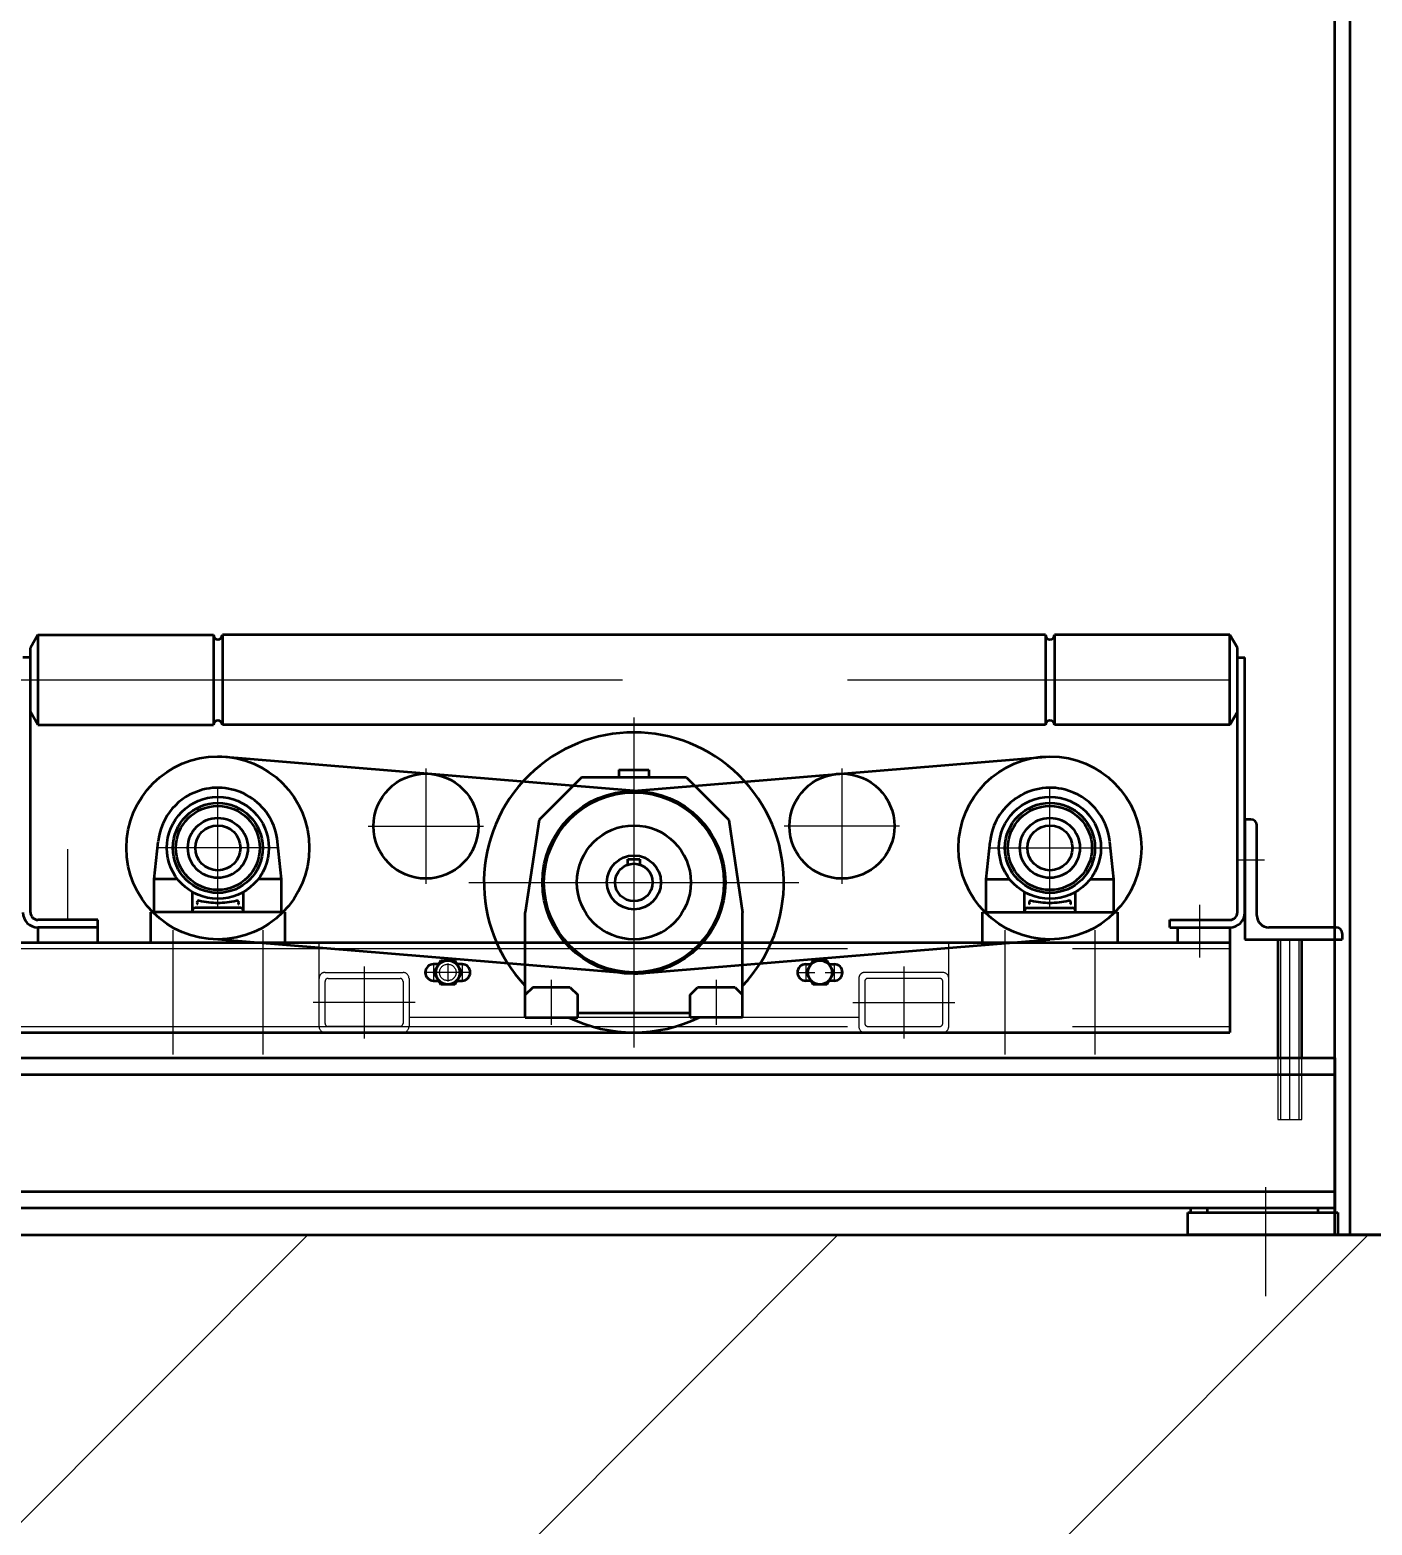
# Model space of a CAD drawing. Header units: millimetres. Extents: x 0 to 118800, y 79635 to 177025.
# Drawn here: x 31198 to 32093, y 99007 to 100003 of the extents above; entities that cross this region are included whole.
import ezdxf

# ---------------------------------------------------------------- set-up
doc = ezdxf.new("R2010")
doc.units = ezdxf.units.MM
doc.header["$LTSCALE"] = 200
for name, pattern in [('AM_DIN_F_W050', [6.25, 4.75, -1.5]), ('AM_DIN_G_W050', [13.75, 9.75, -1.5, 1, -1.5]), ('AM_ISO02W050x2', [3.75, 3, -0.75]), ('AM_ISO08W050x2', [9, 6, -0.75, 1.5, -0.75]), ('AUSGEZOGEN', [0])]:
    doc.linetypes.add(name, pattern=pattern)
doc.layers.add('1', color=7, linetype='Continuous')
for name, color, linetype, lineweight in [('AM_0', 7, 'Continuous', 50), ('AM_0N', 7, 'Continuous', 50), ('AM_2', 5, 'Continuous', 50), ('AM_3', 6, 'AM_DIN_F_W050', 25), ('AM_7', 4, 'AM_DIN_G_W050', 25), ('AM_8', 1, 'Continuous', 25)]:
    doc.layers.add(name, color=color, linetype=linetype, lineweight=lineweight)

# ---------------------------------------------------------------- blocks, each defined once
blk = doc.blocks.new('*U404')
at = {"layer": 'AM_0N'}
for p, q in [((32068.58, 99200.08), (32068.58, 100718.08)), ((32078.58, 100718.08), (32078.58, 99200.08)), ((32168.58, 99200.08), (32068.58, 99200.08))]:
    blk.add_line(p, q, dxfattribs=at)

msp = doc.modelspace()

# ---------------------------------------------------------------- hatches: boundary and pattern name
at = {"layer": 'AM_8'}
h = msp.add_hatch(dxfattribs=at)
h.set_pattern_fill('_USER', color=256, scale=250, angle=45, style=0, pattern_type=0)
h.set_pattern_definition([(45, (0, 79837.26), (-176.7767, 176.7767), [])])
edge = h.paths.add_edge_path()
edge.add_spline(control_points=[(5280.51, 97708.08), (6681.37, 96408.37), (9074.86, 94187.71), (13410.27, 97592.44), (18237.59, 94522.19), (23861.09, 98042.01), (30042.8, 96435.6), (35957.27, 97232.98), (39203.78, 98589.28), (40665.83, 99200.08)], knot_values=[0, 0, 0, 0, 4926.854057, 8417.958194, 13827.166868, 19205.216319, 26312.624204, 32099.848974, 36841.472167, 36841.472167, 36841.472167, 36841.472167], degree=3, periodic=0)
edge.add_line((40665.83, 99200.08), (20849.83, 99200.08))
edge.add_line((20849.83, 99200.08), (20849.83, 98300.08))
edge.add_line((20849.83, 98300.08), (16049.83, 98300.08))
edge.add_line((16049.83, 98300.08), (16049.83, 97708.08))
edge.add_line((16049.83, 97708.08), (5280.51, 97708.08))

# ---------------------------------------------------------------- linework, layer by layer
at = {"layer": '1', "color": 7, "linetype": 'AUSGEZOGEN'}
for p, q in [((31303.58, 99395.08), (31898.58, 99395.08)), ((31303.58, 99395.08), (31898.58, 99395.08)), ((31447.08, 99335.08), (31395.08, 99335.08)), ((31447.08, 99335.08), (31395.08, 99335.08)), ((31751.08, 99335.08), (31451.08, 99335.08)), ((31751.08, 99335.08), (31451.08, 99335.08)), ((31755.08, 99335.08), (31807.08, 99335.08)), ((31755.08, 99335.08), (31807.08, 99335.08))]:
    msp.add_line(p, q, dxfattribs=at)
at = {"layer": 'AM_0'}
for p, q in [((31203.58, 99600.08), (31198.58, 99591.41)), ((31203.58, 99600.08), (31198.58, 99591.41)), ((31198.58, 99548.74), (31198.58, 99591.42)), ((31198.58, 99548.74), (31198.58, 99591.42)), ((31203.58, 99600.08), (31203.58, 99540.08)), ((31203.58, 99600.08), (31235.58, 99600.08)), ((31203.58, 99600.08), (31203.58, 99540.08)), ((31203.58, 99600.08), (31235.58, 99600.08)), ((31235.58, 99600.08), (31320.58, 99600.08)), ((31235.58, 99600.08), (31320.58, 99600.08)), ((31320.58, 99600.08), (31320.58, 99540.08)), ((31320.58, 99600.08), (31320.58, 99540.08)), ((31326.58, 99600.08), (31326.58, 99540.08)), ((31875.58, 99600.08), (31326.58, 99600.08)), ((31326.58, 99600.08), (31326.58, 99540.08)), ((31875.58, 99600.08), (31326.58, 99600.08)), ((31875.58, 99600.08), (31875.58, 99540.08)), ((31875.58, 99600.08), (31875.58, 99540.08)), ((31998.58, 99600.08), (31881.58, 99600.08)), ((31881.58, 99600.08), (31881.58, 99540.08)), ((31998.58, 99600.08), (31881.58, 99600.08)), ((31881.58, 99600.08), (31881.58, 99540.08)), ((31998.58, 99540.08), (31998.58, 99600.08)), ((31998.58, 99600.08), (32003.58, 99591.41)), ((31998.58, 99540.08), (31998.58, 99600.08)), ((31998.58, 99600.08), (32003.58, 99591.41)), ((32003.58, 99548.74), (32003.58, 99591.42)), ((32003.58, 99548.74), (32003.58, 99591.42)), ((32003.58, 99548.74), (32003.58, 99591.42)), ((32003.58, 99548.74), (32003.58, 99591.42)), ((31198.58, 99585.08), (31193.58, 99585.08)), ((31198.58, 99585.08), (31193.58, 99585.08)), ((31198.58, 99415.08), (31198.58, 99585.08)), ((31198.58, 99415.08), (31198.58, 99585.08)), ((32003.58, 99415.08), (32003.58, 99585.08)), ((32003.58, 99585.08), (32008.58, 99585.08)), ((32003.58, 99415.08), (32003.58, 99585.08)), ((32003.58, 99585.08), (32008.58, 99585.08)), ((32008.58, 99415.08), (32008.58, 99585.08)), ((32008.58, 99415.08), (32008.58, 99585.08)), ((31203.58, 99540.08), (31198.58, 99548.74)), ((31203.58, 99540.08), (31198.58, 99548.74)), ((31998.58, 99540.08), (32003.58, 99548.74)), ((31998.58, 99540.08), (32003.58, 99548.74)), ((31203.58, 99540.08), (31235.58, 99540.08)), ((31203.58, 99540.08), (31235.58, 99540.08)), ((31235.58, 99540.08), (31320.58, 99540.08)), ((31235.58, 99540.08), (31320.58, 99540.08)), ((31875.58, 99540.08), (31326.58, 99540.08)), ((31875.58, 99540.08), (31326.58, 99540.08)), ((31998.58, 99540.08), (31881.58, 99540.08)), ((31998.58, 99540.08), (31881.58, 99540.08)), ((31566.08, 99505.08), (31537.79, 99476.79)), ((31566.08, 99505.08), (31537.79, 99476.79)), ((31636.08, 99505.08), (31566.08, 99505.08)), ((31636.08, 99505.08), (31566.08, 99505.08)), ((31591.08, 99510.08), (31611.08, 99510.08)), ((31591.08, 99510.08), (31591.08, 99505.08)), ((31591.08, 99510.08), (31611.08, 99510.08)), ((31591.08, 99510.08), (31591.08, 99505.08)), ((31611.08, 99510.08), (31611.08, 99505.08)), ((31611.08, 99510.08), (31611.08, 99505.08)), ((31636.08, 99505.08), (31664.36, 99476.79)), ((31636.08, 99505.08), (31664.36, 99476.79)), ((31537.79, 99476.79), (31528.58, 99415.08)), ((31537.79, 99476.79), (31528.58, 99415.08)), ((31664.36, 99476.79), (31673.58, 99415.08)), ((31664.36, 99476.79), (31673.58, 99415.08)), ((32008.58, 99477.08), (32008.58, 99397.08)), ((32012.58, 99477.08), (32008.58, 99477.08)), ((32008.58, 99477.08), (32008.58, 99397.08)), ((32012.58, 99477.08), (32008.58, 99477.08)), ((32016.58, 99413.08), (32016.58, 99473.08)), ((32016.58, 99413.08), (32016.58, 99473.08)), ((31281.08, 99437.18), (31283.69, 99462.24)), ((31281.08, 99437.18), (31283.69, 99462.24)), ((31366.08, 99437.18), (31363.46, 99462.24)), ((31366.08, 99437.18), (31363.46, 99462.24)), ((31836.08, 99437.18), (31838.7, 99462.24)), ((31836.08, 99437.18), (31838.7, 99462.24)), ((31921.08, 99437.18), (31918.46, 99462.24)), ((31921.08, 99437.18), (31918.46, 99462.24)), ((31597.08, 99446.92), (31597.08, 99450.58)), ((31597.08, 99450.58), (31605.08, 99450.58)), ((31597.08, 99446.92), (31597.08, 99450.58)), ((31597.08, 99450.58), (31605.08, 99450.58)), ((31605.08, 99450.58), (31605.08, 99446.92)), ((31605.08, 99450.58), (31605.08, 99446.92)), ((31296.76, 99437.18), (31281.08, 99437.18)), ((31281.08, 99415.18), (31281.08, 99437.18)), ((31296.76, 99437.18), (31281.08, 99437.18)), ((31281.08, 99415.18), (31281.08, 99437.18)), ((31366.08, 99437.18), (31350.4, 99437.18)), ((31366.08, 99437.18), (31350.4, 99437.18)), ((31366.08, 99415.18), (31366.08, 99437.18)), ((31366.08, 99415.18), (31366.08, 99437.18)), ((31836.08, 99437.18), (31851.76, 99437.18)), ((31836.08, 99415.18), (31836.08, 99437.18)), ((31836.08, 99437.18), (31851.76, 99437.18)), ((31836.08, 99415.18), (31836.08, 99437.18)), ((31905.4, 99437.18), (31921.08, 99437.18)), ((31905.4, 99437.18), (31921.08, 99437.18)), ((31921.08, 99415.18), (31921.08, 99437.18)), ((31921.08, 99415.18), (31921.08, 99437.18)), ((31306.58, 99415.18), (31306.58, 99428.63)), ((31306.58, 99415.18), (31306.58, 99428.63)), ((31340.58, 99415.18), (31340.58, 99428.63)), ((31340.58, 99415.18), (31340.58, 99428.63)), ((31861.58, 99415.18), (31861.58, 99428.63)), ((31861.58, 99415.18), (31861.58, 99428.63)), ((31895.58, 99415.18), (31895.58, 99428.63)), ((31895.58, 99415.18), (31895.58, 99428.63)), ((31278.58, 99415.18), (31278.58, 99395.08)), ((31368.58, 99415.18), (31278.58, 99415.18)), ((31278.58, 99415.18), (31278.58, 99395.08)), ((31368.58, 99415.18), (31278.58, 99415.18)), ((31306.58, 99415.18), (31281.08, 99415.18)), ((31306.58, 99415.18), (31281.08, 99415.18)), ((31338.58, 99418.08), (31308.58, 99418.08)), ((31338.58, 99418.08), (31308.58, 99418.08)), ((31366.08, 99415.18), (31340.58, 99415.18)), ((31366.08, 99415.18), (31340.58, 99415.18)), ((31368.58, 99395.08), (31368.58, 99415.18)), ((31368.58, 99395.08), (31368.58, 99415.18)), ((31528.58, 99345.08), (31528.58, 99415.08)), ((31528.58, 99345.08), (31528.58, 99415.08)), ((31673.58, 99366.2), (31673.58, 99415.08)), ((31673.58, 99366.2), (31673.58, 99415.08)), ((31833.58, 99415.18), (31923.58, 99415.18)), ((31833.58, 99395.08), (31833.58, 99415.18)), ((31833.58, 99415.18), (31923.58, 99415.18)), ((31833.58, 99395.08), (31833.58, 99415.18)), ((31836.08, 99415.18), (31861.58, 99415.18)), ((31836.08, 99415.18), (31861.58, 99415.18)), ((31863.58, 99418.08), (31893.58, 99418.08)), ((31863.58, 99418.08), (31893.58, 99418.08)), ((31895.58, 99415.18), (31921.08, 99415.18)), ((31895.58, 99415.18), (31921.08, 99415.18)), ((31923.58, 99415.18), (31923.58, 99395.08)), ((31923.58, 99415.18), (31923.58, 99395.08)), ((31243.58, 99410.08), (31203.58, 99410.08)), ((31243.58, 99410.08), (31203.58, 99410.08)), ((31243.58, 99405.08), (31203.58, 99405.08)), ((31203.58, 99405.08), (31203.58, 99395.08)), ((31243.58, 99405.08), (31203.58, 99405.08)), ((31243.58, 99405.08), (31203.58, 99405.08)), ((31203.58, 99405.08), (31203.58, 99395.08)), ((31243.58, 99405.08), (31203.58, 99405.08)), ((31243.58, 99405.08), (31243.58, 99410.08)), ((31243.58, 99405.08), (31243.58, 99410.08)), ((31243.58, 99395.08), (31243.58, 99405.08)), ((31243.58, 99395.08), (31243.58, 99405.08)), ((31958.58, 99405.08), (31958.58, 99410.08)), ((31958.58, 99410.08), (31998.58, 99410.08)), ((31958.58, 99405.08), (31958.58, 99410.08)), ((31958.58, 99410.08), (31998.58, 99410.08)), ((31958.58, 99405.08), (31998.58, 99405.08)), ((31958.58, 99405.08), (31998.58, 99405.08)), ((31958.58, 99405.08), (31998.58, 99405.08)), ((31958.58, 99405.08), (31998.58, 99405.08)), ((31963.58, 99405.08), (31998.58, 99405.08)), ((31963.58, 99405.08), (31963.58, 99395.08)), ((31963.58, 99405.08), (31998.58, 99405.08)), ((31963.58, 99405.08), (31963.58, 99395.08)), ((31998.58, 99405.08), (31998.58, 99335.08)), ((31998.58, 99405.08), (31998.58, 99335.08)), ((32069.57, 99405.08), (32024.57, 99405.08)), ((32069.57, 99405.08), (32024.57, 99405.08)), ((31189.58, 99395.08), (31998.58, 99395.08)), ((31189.58, 99395.08), (31998.58, 99395.08)), ((31203.58, 99395.08), (31243.58, 99395.08)), ((31203.58, 99395.08), (31243.58, 99395.08)), ((32008.58, 99397.08), (32073.58, 99397.08)), ((32008.58, 99397.08), (32073.58, 99397.08)), ((32030.58, 99397.08), (32030.58, 99318.08)), ((32030.58, 99397.08), (32030.58, 99318.08)), ((32046.58, 99318.08), (32046.58, 99397.08)), ((32046.58, 99318.08), (32046.58, 99397.08)), ((32073.57, 99401.08), (32073.57, 99397.08)), ((31467.73, 99375.08), (31472.35, 99383.08)), ((31467.73, 99375.08), (31472.35, 99383.08)), ((31472.35, 99383.08), (31481.59, 99383.08)), ((31472.35, 99383.08), (31481.59, 99383.08)), ((31481.59, 99383.08), (31486.21, 99375.08)), ((31481.59, 99383.08), (31486.21, 99375.08)), ((31715.95, 99375.08), (31720.57, 99383.08)), ((31715.95, 99375.08), (31720.57, 99383.08)), ((31720.57, 99383.08), (31729.81, 99383.08)), ((31720.57, 99383.08), (31729.81, 99383.08)), ((31729.81, 99383.08), (31734.42, 99375.08)), ((31729.81, 99383.08), (31734.42, 99375.08)), ((31470.91, 99380.58), (31467.47, 99380.58)), ((31470.91, 99380.58), (31467.47, 99380.58)), ((31472.35, 99367.08), (31467.73, 99375.08)), ((31472.35, 99367.08), (31467.73, 99375.08)), ((31486.21, 99375.08), (31481.59, 99367.08)), ((31486.21, 99375.08), (31481.59, 99367.08)), ((31486.47, 99380.58), (31483.03, 99380.58)), ((31486.47, 99380.58), (31483.03, 99380.58)), ((31715.69, 99380.58), (31719.12, 99380.58)), ((31715.69, 99380.58), (31719.12, 99380.58)), ((31720.57, 99367.08), (31715.95, 99375.08)), ((31720.57, 99367.08), (31715.95, 99375.08)), ((31734.42, 99375.08), (31729.81, 99367.08)), ((31734.42, 99375.08), (31729.81, 99367.08)), ((31731.25, 99380.58), (31734.69, 99380.58)), ((31731.25, 99380.58), (31734.69, 99380.58)), ((31467.47, 99369.58), (31470.91, 99369.58)), ((31467.47, 99369.58), (31470.91, 99369.58)), ((31481.59, 99367.08), (31472.35, 99367.08)), ((31481.59, 99367.08), (31472.35, 99367.08)), ((31483.03, 99369.58), (31486.47, 99369.58)), ((31483.03, 99369.58), (31486.47, 99369.58)), ((31533.58, 99365.08), (31528.58, 99360.08)), ((31533.58, 99365.08), (31528.58, 99360.08)), ((31558.58, 99365.08), (31533.58, 99365.08)), ((31558.58, 99365.08), (31533.58, 99365.08)), ((31558.58, 99365.08), (31563.58, 99360.08)), ((31558.58, 99365.08), (31563.58, 99360.08)), ((31638.58, 99360.08), (31643.58, 99365.08)), ((31638.58, 99360.08), (31643.58, 99365.08)), ((31668.58, 99365.08), (31643.58, 99365.08)), ((31668.58, 99365.08), (31643.58, 99365.08)), ((31668.58, 99365.08), (31673.58, 99360.08)), ((31668.58, 99365.08), (31673.58, 99360.08)), ((31673.58, 99345.08), (31673.58, 99366.2)), ((31673.58, 99345.08), (31673.58, 99366.2)), ((31719.12, 99369.58), (31715.69, 99369.58)), ((31719.12, 99369.58), (31715.69, 99369.58)), ((31729.81, 99367.08), (31720.57, 99367.08)), ((31729.81, 99367.08), (31720.57, 99367.08)), ((31734.69, 99369.58), (31731.25, 99369.58)), ((31734.69, 99369.58), (31731.25, 99369.58)), ((31563.58, 99345.08), (31563.58, 99360.08)), ((31563.58, 99345.08), (31563.58, 99360.08)), ((31638.58, 99345.08), (31638.58, 99360.08)), ((31638.58, 99345.08), (31638.58, 99360.08)), ((31528.58, 99345.08), (31563.58, 99345.08)), ((31528.58, 99345.08), (31563.58, 99345.08)), ((31563.58, 99348.08), (31638.58, 99348.08)), ((31563.58, 99348.08), (31638.58, 99348.08)), ((31644.67, 99345.08), (31638.58, 99345.08)), ((31644.67, 99345.08), (31638.58, 99345.08)), ((31673.58, 99345.08), (31644.67, 99345.08)), ((31673.58, 99345.08), (31644.67, 99345.08)), ((30393.58, 99335.08), (31998.58, 99335.08)), ((30393.58, 99335.08), (31998.58, 99335.08)), ((30323.58, 99318.08), (31972.58, 99318.08)), ((30323.58, 99318.08), (31972.58, 99318.08)), ((31972.58, 99318.08), (32068.58, 99318.08)), ((31972.58, 99318.08), (32068.58, 99318.08)), ((32068.58, 99318.08), (32068.58, 99215.08)), ((32068.58, 99318.08), (32068.58, 99215.08)), ((30323.58, 99307.08), (32068.58, 99307.08)), ((30323.58, 99307.08), (32068.58, 99307.08)), ((30323.58, 99229.08), (32068.58, 99229.08)), ((30323.58, 99229.08), (32068.58, 99229.08)), ((30323.58, 99218.08), (32068.58, 99218.08)), ((30323.58, 99218.08), (32068.58, 99218.08)), ((31970.58, 99215.08), (32070.58, 99215.08)), ((31970.58, 99200.08), (31970.58, 99215.08)), ((31970.58, 99215.08), (32070.58, 99215.08)), ((31970.58, 99200.08), (31970.58, 99215.08)), ((31972.58, 99215.08), (31972.58, 99218.08)), ((31972.58, 99215.08), (31972.58, 99218.08)), ((31983.58, 99215.08), (31983.58, 99218.08)), ((31983.58, 99215.08), (31983.58, 99218.08)), ((32057.58, 99215.08), (32057.58, 99218.08)), ((32057.58, 99215.08), (32057.58, 99218.08)), ((32070.58, 99215.08), (32070.58, 99200.08)), ((32070.58, 99215.08), (32070.58, 99200.08)), ((16549.83, 99200.08), (40665.83, 99200.08)), ((16549.83, 99200.08), (40665.83, 99200.08)), ((16549.83, 99200.08), (40665.83, 99200.08)), ((16549.83, 99200.08), (40665.83, 99200.08)), ((30323.58, 99200.08), (40665.83, 99200.08)), ((30323.58, 99200.08), (40665.83, 99200.08)), ((30323.58, 99200.08), (40665.83, 99200.08)), ((30323.58, 99200.08), (40665.83, 99200.08)), ((32070.58, 99200.08), (31970.58, 99200.08)), ((32070.58, 99200.08), (31970.58, 99200.08))]:
    msp.add_line(p, q, dxfattribs=at)
for centre, radius in [((31323.58, 99458.08), 34), ((31323.58, 99458.08), 34), ((31601.08, 99435.08), 61), ((31601.08, 99435.08), 61), ((31601.08, 99435.08), 60), ((31601.08, 99435.08), 60), ((31878.58, 99458.08), 34), ((31878.58, 99458.08), 34), ((31323.58, 99458.08), 30), ((31323.58, 99458.08), 30), ((31323.58, 99458.08), 28), ((31323.58, 99458.08), 28), ((31878.58, 99458.08), 30), ((31878.58, 99458.08), 30), ((31878.58, 99458.08), 28), ((31878.58, 99458.08), 28), ((31323.58, 99458.08), 20), ((31323.58, 99458.08), 20), ((31323.58, 99458.08), 15), ((31323.58, 99458.08), 15), ((31878.58, 99458.08), 20), ((31878.58, 99458.08), 20), ((31878.58, 99458.08), 15), ((31878.58, 99458.08), 15), ((31601.08, 99435.08), 18), ((31601.08, 99435.08), 18), ((31601.08, 99435.08), 12.5), ((31601.08, 99435.08), 12.5), ((31476.97, 99375.08), 8), ((31476.97, 99375.08), 8), ((31725.19, 99375.08), 8), ((31725.19, 99375.08), 8)]:
    msp.add_circle(centre, radius, dxfattribs=at)
for centre, radius, start, end in [((31323.58, 99600.08), 3, 180, 0), ((31323.58, 99600.08), 3, 180, 0), ((31878.58, 99600.08), 3, 180, 0), ((31878.58, 99600.08), 3, 180, 0), ((31323.58, 99540.08), 3, 0, 180), ((31323.58, 99540.08), 3, 0, 180), ((31878.58, 99540.08), 3, 0, 180), ((31878.58, 99540.08), 3, 0, 180), ((31601.08, 99435.08), 100, 316.46884, 223.53113), ((31601.08, 99435.08), 100, 316.46884, 223.53113), ((31323.58, 99458.08), 40.1, 104.46856, 174.03957), ((31323.58, 99458.08), 40.1, 104.46856, 174.03957), ((31323.58, 99458.08), 40.1, 5.96028, 104.46856), ((31323.58, 99458.08), 40.1, 5.96028, 104.46856), ((31878.58, 99458.08), 40.1, 75.53146, 174.03973), ((31878.58, 99458.08), 40.1, 75.53146, 174.03973), ((31878.58, 99458.08), 40.1, 5.96045, 75.53146), ((31878.58, 99458.08), 40.1, 5.96045, 75.53146), ((32012.58, 99473.08), 4, 0, 89.99999), ((32012.58, 99473.08), 4, 0, 89.99999), ((31310.98, 99421.65), 1.36, 83.0233, 235.1304), ((31310.98, 99421.65), 1.36, 83.0233, 235.1304), ((31323.88, 99475.73), 54.25, 256.42221, 269.68594), ((31323.88, 99475.73), 54.25, 256.42221, 269.68594), ((31323.28, 99475.73), 54.25, 270.31406, 283.57779), ((31323.28, 99475.73), 54.25, 270.31406, 283.57779), ((31336.18, 99421.65), 1.36, 304.8696, 96.97668), ((31336.18, 99421.65), 1.36, 304.8696, 96.97668), ((31865.98, 99421.65), 1.36, 83.02332, 235.13043), ((31865.98, 99421.65), 1.36, 83.02332, 235.13043), ((31878.88, 99475.73), 54.25, 256.42221, 269.68594), ((31878.88, 99475.73), 54.25, 256.42221, 269.68594), ((31878.28, 99475.73), 54.25, 270.31406, 283.57779), ((31878.28, 99475.73), 54.25, 270.31406, 283.57779), ((31891.18, 99421.65), 1.36, 304.8696, 96.97672), ((31891.18, 99421.65), 1.36, 304.8696, 96.97672), ((31203.58, 99415.08), 10, 180, 270), ((31203.58, 99415.08), 10, 180, 270), ((31203.58, 99415.08), 5, 180, 270), ((31203.58, 99415.08), 5, 180, 270), ((31308.58, 99416.08), 2, 90.00001, 180), ((31308.58, 99416.08), 2, 90.00001, 180), ((31338.58, 99416.08), 2, 0, 90.00001), ((31338.58, 99416.08), 2, 0, 90.00001), ((31863.58, 99416.08), 2, 90.00001, 180), ((31863.58, 99416.08), 2, 90.00001, 180), ((31893.58, 99416.08), 2, 0, 90.00001), ((31893.58, 99416.08), 2, 0, 90.00001), ((31998.58, 99415.08), 5, 270, 0), ((31998.58, 99415.08), 10, 270, 0), ((31998.58, 99415.08), 5, 270, 0), ((31998.58, 99415.08), 10, 270, 0), ((32024.57, 99413.08), 8, 180, 270), ((32024.57, 99413.08), 8, 180, 270), ((32069.57, 99401.08), 4, 0, 89.99999), ((32069.57, 99401.08), 4, 0, 89.99999), ((31467.47, 99375.08), 5.5, 90.00001, 270.00001), ((31467.47, 99375.08), 5.5, 90.00001, 270.00001), ((31486.47, 99375.08), 5.5, 270, 90), ((31486.47, 99375.08), 5.5, 270, 90), ((31715.69, 99375.08), 5.5, 89.99999, 269.99999), ((31715.69, 99375.08), 5.5, 89.99999, 269.99999), ((31734.69, 99375.08), 5.5, 270, 90), ((31734.69, 99375.08), 5.5, 270, 90), ((31601.08, 99435.08), 100, 244.15869, 295.84128), ((31601.08, 99435.08), 100, 244.15869, 295.84128)]:
    msp.add_arc(centre, radius, start, end, dxfattribs=at)
msp.add_spline([(5280.51, 97708.08), (9567.33, 95279.69), (12842.47, 96488.49), (18183.48, 95632.26), (23373.33, 97042.53), (30477.89, 96841.06), (36221.99, 97546.2), (40665.83, 99200.08)], degree=3, dxfattribs=at)
at = {"layer": 'AM_2'}
for p, q in [((31601.08, 99496.08), (31323.58, 99519.08)), ((31601.08, 99496.08), (31323.58, 99519.08)), ((31601.08, 99496.08), (31878.58, 99519.08)), ((31601.08, 99496.08), (31878.58, 99519.08)), ((31601.08, 99374.08), (31323.58, 99397.08)), ((31601.08, 99374.08), (31323.58, 99397.08)), ((31601.08, 99374.08), (31878.58, 99397.08)), ((31601.08, 99374.08), (31878.58, 99397.08))]:
    msp.add_line(p, q, dxfattribs=at)
for centre, radius in [((31323.58, 99458.08), 61), ((31323.58, 99458.08), 61), ((31878.58, 99458.08), 61), ((31878.58, 99458.08), 61), ((31462.33, 99472.58), 35), ((31462.33, 99472.58), 35), ((31739.83, 99472.58), 35), ((31739.83, 99472.58), 35), ((31601.08, 99435.08), 38), ((31601.08, 99435.08), 38)]:
    msp.add_circle(centre, radius, dxfattribs=at)
at = {"layer": 'AM_3', "linetype": 'AM_ISO02W050x2'}
for p, q in [((31391.08, 99339.08), (31391.08, 99395.08)), ((31391.08, 99339.08), (31391.08, 99395.08)), ((31811.08, 99339.08), (31811.08, 99395.08)), ((31811.08, 99339.08), (31811.08, 99395.08)), ((32032.33, 99397.08), (32032.33, 99318.08)), ((32032.33, 99397.08), (32032.33, 99318.08)), ((32044.83, 99318.08), (32044.83, 99397.08)), ((32044.83, 99318.08), (32044.83, 99397.08)), ((30393.58, 99391.08), (31998.58, 99391.08)), ((30393.58, 99391.08), (31998.58, 99391.08)), ((31395.08, 99375.08), (31447.08, 99375.08)), ((31395.08, 99375.08), (31447.08, 99375.08)), ((31807.08, 99375.08), (31755.08, 99375.08)), ((31807.08, 99375.08), (31755.08, 99375.08)), ((31395.08, 99341.08), (31395.08, 99369.08)), ((31395.08, 99341.08), (31395.08, 99369.08)), ((31397.08, 99371.08), (31445.08, 99371.08)), ((31397.08, 99371.08), (31445.08, 99371.08)), ((31447.08, 99369.08), (31447.08, 99341.08)), ((31447.08, 99369.08), (31447.08, 99341.08)), ((31451.08, 99371.08), (31451.08, 99339.08)), ((31451.08, 99371.08), (31451.08, 99339.08)), ((31751.08, 99371.08), (31751.08, 99339.08)), ((31751.08, 99371.08), (31751.08, 99339.08)), ((31755.08, 99369.08), (31755.08, 99341.08)), ((31755.08, 99369.08), (31755.08, 99341.08)), ((31805.08, 99371.08), (31757.08, 99371.08)), ((31805.08, 99371.08), (31757.08, 99371.08)), ((31807.08, 99341.08), (31807.08, 99369.08)), ((31807.08, 99341.08), (31807.08, 99369.08)), ((31751.08, 99345.08), (31451.08, 99345.08)), ((31751.08, 99345.08), (31451.08, 99345.08)), ((30393.58, 99339.08), (31998.58, 99339.08)), ((30393.58, 99339.08), (31998.58, 99339.08)), ((31445.08, 99339.08), (31397.08, 99339.08)), ((31445.08, 99339.08), (31397.08, 99339.08)), ((31757.08, 99339.08), (31805.08, 99339.08)), ((31757.08, 99339.08), (31805.08, 99339.08)), ((32030.58, 99318.08), (32030.58, 99277.08)), ((32030.58, 99318.08), (32030.58, 99277.08)), ((32032.33, 99318.08), (32032.33, 99277.08)), ((32032.33, 99318.08), (32032.33, 99277.08)), ((32044.83, 99277.08), (32044.83, 99318.08)), ((32044.83, 99277.08), (32044.83, 99318.08)), ((32046.58, 99277.08), (32046.58, 99318.08)), ((32046.58, 99277.08), (32046.58, 99318.08)), ((32030.58, 99277.08), (32046.58, 99277.08)), ((32030.58, 99277.08), (32046.58, 99277.08))]:
    msp.add_line(p, q, dxfattribs=at)
msp.add_circle((31476.97, 99375.08), 5.5, dxfattribs=at)
msp.add_circle((31476.97, 99375.08), 5.5, dxfattribs=at)
for centre, radius, start, end in [((31395.08, 99371.08), 4, 89.99999, 180), ((31395.08, 99371.08), 4, 89.99999, 180), ((31447.08, 99371.08), 4, 0, 90), ((31447.08, 99371.08), 4, 0, 90), ((31755.08, 99371.08), 4, 89.99999, 180), ((31755.08, 99371.08), 4, 89.99999, 180), ((31807.08, 99371.08), 4, 0, 90), ((31807.08, 99371.08), 4, 0, 90), ((31397.08, 99369.08), 2, 89.99999, 180), ((31397.08, 99369.08), 2, 89.99999, 180), ((31445.08, 99369.08), 2, 0, 90), ((31445.08, 99369.08), 2, 0, 90), ((31757.08, 99369.08), 2, 89.99999, 180), ((31757.08, 99369.08), 2, 89.99999, 180), ((31805.08, 99369.08), 2, 0, 90), ((31805.08, 99369.08), 2, 0, 90), ((31395.08, 99339.08), 4, 180, 270), ((31395.08, 99339.08), 4, 180, 270), ((31397.08, 99341.08), 2, 180, 270), ((31397.08, 99341.08), 2, 180, 270), ((31445.08, 99341.08), 2, 270, 0), ((31445.08, 99341.08), 2, 270, 0), ((31447.08, 99339.08), 4, 270, 0), ((31447.08, 99339.08), 4, 270, 0), ((31755.08, 99339.08), 4, 180, 270), ((31755.08, 99339.08), 4, 180, 270), ((31757.08, 99341.08), 2, 180, 270), ((31757.08, 99341.08), 2, 180, 270), ((31805.08, 99341.08), 2, 270, 0), ((31805.08, 99341.08), 2, 270, 0), ((31807.08, 99339.08), 4, 270, 0), ((31807.08, 99339.08), 4, 270, 0)]:
    msp.add_arc(centre, radius, start, end, dxfattribs=at)
at = {"layer": 'AM_7', "linetype": 'AM_ISO08W050x2'}
for p, q in [((30393.58, 99570.08), (31998.58, 99570.08)), ((30393.58, 99570.08), (31998.58, 99570.08)), ((31601.08, 99545.08), (31601.08, 99325.08)), ((31601.08, 99545.08), (31601.08, 99325.08)), ((31462.33, 99511.08), (31462.33, 99434.08)), ((31462.33, 99511.08), (31462.33, 99434.08)), ((31739.83, 99511.08), (31739.83, 99434.08)), ((31739.83, 99511.08), (31739.83, 99434.08)), ((31323.58, 99418.08), (31323.58, 99498.08)), ((31323.58, 99418.08), (31323.58, 99498.08)), ((31878.58, 99418.08), (31878.58, 99498.08)), ((31878.58, 99418.08), (31878.58, 99498.08)), ((31423.83, 99472.58), (31500.83, 99472.58)), ((31423.83, 99472.58), (31500.83, 99472.58)), ((31778.33, 99472.58), (31701.33, 99472.58)), ((31778.33, 99472.58), (31701.33, 99472.58)), ((31223.58, 99410.08), (31223.58, 99457.2)), ((31223.58, 99410.08), (31223.58, 99457.2)), ((31363.58, 99458.08), (31283.58, 99458.08)), ((31363.58, 99458.08), (31283.58, 99458.08)), ((31838.58, 99458.08), (31918.58, 99458.08)), ((31838.58, 99458.08), (31918.58, 99458.08)), ((32003.58, 99450.08), (32021.58, 99450.08)), ((32003.58, 99450.08), (32021.58, 99450.08)), ((31491.08, 99435.08), (31711.08, 99435.08)), ((31491.08, 99435.08), (31711.08, 99435.08)), ((31978.58, 99385.08), (31978.58, 99420.08)), ((31978.58, 99385.08), (31978.58, 99420.08)), ((31978.58, 99385.08), (31978.58, 99420.08)), ((31978.58, 99385.08), (31978.58, 99420.08)), ((31293.58, 99403.26), (31293.58, 99320.39)), ((31293.58, 99403.26), (31293.58, 99320.39)), ((31353.58, 99403.26), (31353.58, 99320.39)), ((31353.58, 99403.26), (31353.58, 99320.39)), ((31848.58, 99403.26), (31848.58, 99320.39)), ((31848.58, 99403.26), (31848.58, 99320.39)), ((31908.58, 99403.26), (31908.58, 99320.39)), ((31908.58, 99403.26), (31908.58, 99320.39)), ((32038.58, 99277.08), (32038.58, 99397.08)), ((32038.58, 99277.08), (32038.58, 99397.08)), ((31421.08, 99379.08), (31421.08, 99331.08)), ((31421.08, 99379.08), (31421.08, 99331.08)), ((31473.52, 99375.08), (31461.42, 99375.08)), ((31473.52, 99375.08), (31461.42, 99375.08)), ((31467.47, 99381.13), (31467.47, 99369.03)), ((31467.47, 99381.13), (31467.47, 99369.03)), ((31483.02, 99375.08), (31470.92, 99375.08)), ((31483.02, 99375.08), (31470.92, 99375.08)), ((31476.97, 99381.13), (31476.97, 99369.03)), ((31476.97, 99381.13), (31476.97, 99369.03)), ((31492.52, 99375.08), (31480.42, 99375.08)), ((31492.52, 99375.08), (31480.42, 99375.08)), ((31486.47, 99381.13), (31486.47, 99369.03)), ((31486.47, 99381.13), (31486.47, 99369.03)), ((31709.64, 99375.08), (31721.74, 99375.08)), ((31709.64, 99375.08), (31721.74, 99375.08)), ((31715.69, 99381.13), (31715.69, 99369.03)), ((31715.69, 99381.13), (31715.69, 99369.03)), ((31728.64, 99375.08), (31740.74, 99375.08)), ((31728.64, 99375.08), (31740.74, 99375.08)), ((31734.69, 99381.13), (31734.69, 99369.03)), ((31734.69, 99381.13), (31734.69, 99369.03)), ((31781.08, 99379.08), (31781.08, 99331.08)), ((31781.08, 99379.08), (31781.08, 99331.08)), ((31546.08, 99340.08), (31546.08, 99370.08)), ((31546.08, 99340.08), (31546.08, 99370.08)), ((31656.08, 99340.08), (31656.08, 99370.08)), ((31656.08, 99340.08), (31656.08, 99370.08)), ((31455.08, 99355.08), (31387.08, 99355.08)), ((31455.08, 99355.08), (31387.08, 99355.08)), ((31747.08, 99355.08), (31815.08, 99355.08)), ((31747.08, 99355.08), (31815.08, 99355.08)), ((32022.42, 99231.84), (32022.42, 99159.21)), ((32022.42, 99231.84), (32022.42, 99159.21))]:
    msp.add_line(p, q, dxfattribs=at)

# ---------------------------------------------------------------- block references
at = {"layer": 'AM_0N'}
msp.add_blockref('*U404', (0, 0), dxfattribs=at)

doc.saveas('drawing.dxf')
